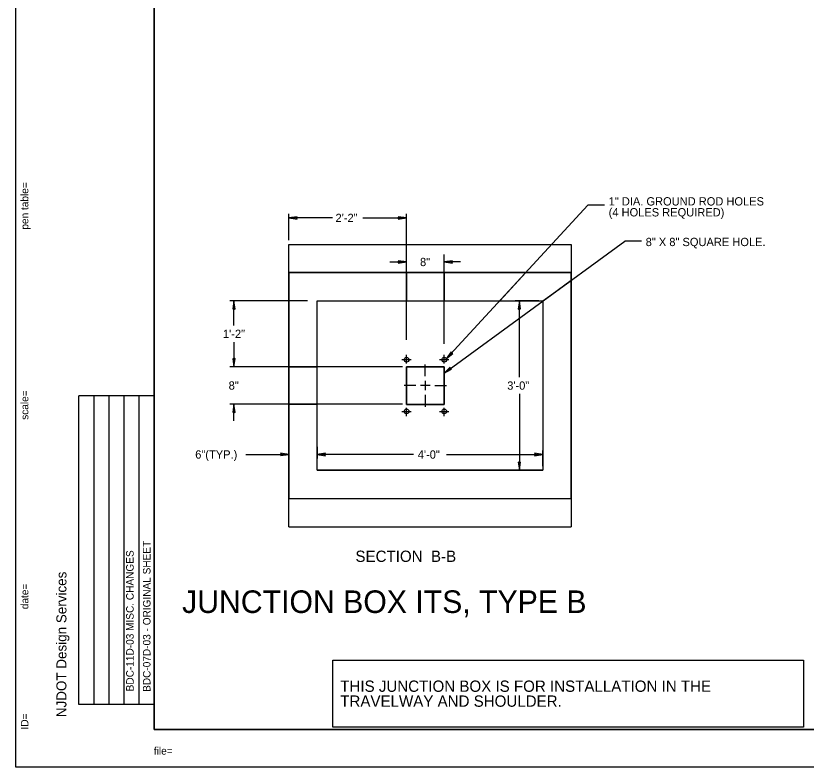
# Model space of a CAD drawing. Extents: x 507591 to 508640, y 495586 to 496246.
# Drawn here: x 507591.5 to 507906.4, y 495585.8 to 495885.1 of the extents above; entities that cross this region are included whole.
import ezdxf

# ---------------------------------------------------------------- set-up
doc = ezdxf.new("R2010")
doc.units = 0
doc.layers.add('1', color=7, linetype='Continuous')
doc.layers.add('41', color=7, linetype='Continuous')

msp = doc.modelspace()

# ---------------------------------------------------------------- linework, layer by layer
at = {"layer": '1'}
for p, q in [((507646.67, 496230.8), (507646.67, 495600.8)), ((507763.05, 495748.49), (507819.49, 495809.66)), ((507826.09, 495809.66), (507819.49, 495809.66)), ((507700.32, 495795.72), (507700.32, 495806.28)), ((507747.17, 495773.31), (507747.17, 495806.28)), ((507717.75, 495804.63), (507700.32, 495804.63)), ((507729.75, 495804.63), (507747.17, 495804.63)), ((507700.31, 495794.07), (507812.81, 495794.07)), ((507700.31, 495681.58), (507700.31, 495794.07)), ((507762.17, 495742.78), (507834.24, 495795.32)), ((507812.81, 495794.07), (507812.81, 495681.58)), ((507840.84, 495795.32), (507834.24, 495795.32)), ((507762.16, 495754.52), (507762.16, 495790.03)), ((507740.57, 495787.06), (507747.17, 495787.06)), ((507768.76, 495787.06), (507762.16, 495787.06)), ((507700.31, 495782.82), (507812.81, 495782.82)), ((507747.17, 495756.01), (507747.17, 495778.43)), ((507707.75, 495771.57), (507676.75, 495771.57)), ((507678.4, 495761.73), (507678.4, 495771.57)), ((507711.56, 495771.57), (507801.56, 495771.57)), ((507711.56, 495704.08), (507711.56, 495771.57)), ((507799.91, 495771.57), (507790.54, 495771.57)), ((507792.19, 495741.13), (507792.19, 495771.57)), ((507801.56, 495771.57), (507801.56, 495704.08)), ((507678.4, 495755.13), (507678.4, 495745.29)), ((507678.4, 495751.88), (507678.4, 495745.29)), ((507747.17, 495746.62), (507747.17, 495750.01)), ((507762.17, 495746.62), (507762.17, 495750.01)), ((507745.31, 495748.15), (507749.06, 495748.15)), ((507754.67, 495741.58), (507754.67, 495746.26)), ((507760.31, 495748.15), (507764.06, 495748.15)), ((507707.75, 495745.29), (507676.75, 495745.29)), ((507745.52, 495745.29), (507676.75, 495745.29)), ((507747.17, 495730.33), (507747.17, 495745.33)), ((507747.17, 495745.33), (507762.17, 495745.33)), ((507762.17, 495745.33), (507762.17, 495730.33)), ((507754.67, 495739.69), (507754.67, 495735.97)), ((507750.95, 495737.83), (507746.24, 495737.83)), ((507756.56, 495737.83), (507752.81, 495737.83)), ((507758.45, 495737.83), (507763.13, 495737.83)), ((507616.67, 495610.8), (507616.67, 495733.8)), ((507646.67, 495733.8), (507616.67, 495733.8)), ((507622.67, 495610.8), (507622.67, 495733.8)), ((507628.67, 495610.8), (507628.67, 495733.8)), ((507634.67, 495610.8), (507634.67, 495733.8)), ((507640.67, 495610.8), (507640.67, 495733.8)), ((507754.67, 495734.08), (507754.67, 495729.4)), ((507792.19, 495734.53), (507792.19, 495704.08)), ((507745.52, 495730.44), (507676.75, 495730.44)), ((507678.4, 495723.84), (507678.4, 495730.44)), ((507762.17, 495730.33), (507747.17, 495730.33)), ((507745.31, 495727.51), (507749.06, 495727.51)), ((507747.17, 495725.59), (507747.17, 495728.92)), ((507760.31, 495727.51), (507764.06, 495727.51)), ((507762.17, 495725.59), (507762.17, 495728.92)), ((507700.31, 495714.76), (507700.31, 495708.73)), ((507711.56, 495713.48), (507711.56, 495708.73)), ((507711.56, 495705.73), (507711.56, 495712.01)), ((507801.56, 495705.78), (507801.56, 495712.01)), ((507683.14, 495710.38), (507700.31, 495710.38)), ((507718.16, 495710.38), (507711.56, 495710.38)), ((507750.02, 495710.36), (507711.56, 495710.36)), ((507763.11, 495710.36), (507801.56, 495710.36)), ((507711.56, 495704.08), (507801.56, 495704.08)), ((507799.91, 495704.08), (507790.54, 495704.08)), ((507700.31, 495692.83), (507812.81, 495692.83)), ((507700.31, 495681.58), (507812.81, 495681.58)), ((507717.86, 495628.5), (507905.38, 495628.5)), ((507717.86, 495601.69), (507717.86, 495628.5)), ((507905.38, 495628.5), (507905.38, 495601.69)), ((507646.67, 495610.8), (507616.67, 495610.8)), ((507646.67, 495600.8), (508636.67, 495600.8)), ((507905.38, 495601.69), (507717.86, 495601.69)), ((508639.67, 495585.8), (507591.5, 495585.8))]:
    msp.add_line(p, q, dxfattribs=at)
for points in [[(507700.32, 495804.63), (507703.63, 495804.16), (507703.28, 495804.63), (507703.63, 495805.11)], [(507700.32, 495804.63), (507703.63, 495804.16), (507703.28, 495804.63), (507703.63, 495805.11)], [(507747.17, 495804.63), (507743.87, 495805.11), (507744.22, 495804.63), (507743.87, 495804.16)], [(507747.17, 495787.06), (507743.87, 495787.53), (507744.22, 495787.06), (507743.87, 495786.59)], [(507747.17, 495787.06), (507743.87, 495787.53), (507744.22, 495787.06), (507743.87, 495786.59)], [(507762.16, 495787.06), (507765.46, 495786.59), (507765.11, 495787.06), (507765.46, 495787.53)], [(507678.4, 495771.57), (507677.93, 495768.27), (507678.4, 495768.62), (507678.87, 495768.27)], [(507678.4, 495771.57), (507677.93, 495768.27), (507678.4, 495768.62), (507678.87, 495768.27)], [(507792.19, 495771.57), (507791.71, 495768.27), (507792.19, 495768.62), (507792.66, 495768.27)], [(507763.05, 495748.49), (507765.64, 495750.6), (507765.06, 495750.66), (507764.95, 495751.24)], [(507763.05, 495748.49), (507765.64, 495750.6), (507765.06, 495750.66), (507764.95, 495751.24)], [(507678.4, 495745.29), (507678.87, 495748.59), (507678.4, 495748.24), (507677.93, 495748.59)], [(507762.17, 495742.78), (507765.12, 495744.34), (507764.56, 495744.52), (507764.57, 495745.11)], [(507678.4, 495730.44), (507677.93, 495727.13), (507678.4, 495727.49), (507678.87, 495727.13)], [(507700.31, 495710.38), (507697.01, 495710.85), (507697.36, 495710.38), (507697.01, 495709.91)], [(507700.31, 495710.38), (507697.01, 495710.85), (507697.36, 495710.38), (507697.01, 495709.91)], [(507711.56, 495710.36), (507714.87, 495709.89), (507714.52, 495710.36), (507714.87, 495710.84)], [(507801.56, 495710.36), (507798.25, 495710.84), (507798.61, 495710.36), (507798.25, 495709.89)], [(507801.56, 495710.36), (507798.25, 495710.84), (507798.61, 495710.36), (507798.25, 495709.89)], [(507792.19, 495704.08), (507792.66, 495707.38), (507792.19, 495707.03), (507791.71, 495707.38)]]:
    msp.add_lwpolyline(points, close=True, dxfattribs=at)
for points in [[(507700.31, 495745.29), (507707.75, 495745.29), (507711.56, 495745.29), (507711.56, 495771.57), (507747.17, 495771.57), (507747.17, 495773.31), (507747.17, 495778.43), (507747.17, 495782.82), (507700.31, 495782.82), (507700.31, 495771.57), (507700.31, 495745.29)], [(507747.17, 495782.82), (507747.17, 495778.43), (507747.17, 495773.31), (507747.17, 495771.57), (507762.16, 495771.57), (507762.16, 495782.82), (507747.17, 495782.82)], [(507784.35, 495771.57), (507794.73, 495782.82), (507762.16, 495782.82), (507762.16, 495771.57), (507784.35, 495771.57)], [(507794.73, 495782.82), (507784.35, 495771.57), (507790.54, 495771.57), (507792.19, 495771.57), (507799.91, 495771.57), (507801.56, 495771.57), (507812.81, 495779.69), (507812.81, 495782.82), (507794.73, 495782.82)], [(507792.19, 495704.08), (507790.54, 495704.08), (507711.56, 495704.08), (507711.56, 495705.73), (507711.56, 495708.73), (507711.56, 495710.36), (507711.56, 495712.01), (507711.56, 495713.48), (507711.56, 495730.44), (507700.31, 495730.44), (507700.31, 495714.76), (507700.31, 495710.38), (507700.31, 495708.73), (507700.31, 495692.83), (507812.81, 495692.83), (507812.81, 495779.69), (507801.6, 495771.52), (507801.56, 495771.49), (507801.56, 495712.01), (507801.56, 495710.36), (507801.56, 495705.78), (507801.56, 495704.08), (507799.91, 495704.08), (507792.19, 495704.08)], [(507711.56, 495745.29), (507707.75, 495745.29), (507700.31, 495745.29), (507700.31, 495730.44), (507711.56, 495730.44), (507711.56, 495745.29)], [(507754.67, 495730.33), (507762.17, 495730.33), (507762.17, 495737.83), (507762.17, 495742.78), (507762.17, 495745.33), (507754.67, 495745.33), (507747.17, 495745.33), (507747.17, 495737.83), (507747.17, 495730.33), (507754.67, 495730.33)]]:
    msp.add_lwpolyline(points, dxfattribs=at)
for centre in [(507747.19, 495748.14), (507762.19, 495748.14), (507747.19, 495727.51), (507762.19, 495727.51)]:
    msp.add_circle(centre, 0.937, dxfattribs=at)
at = {"layer": '41'}
for points in [[(507591.5, 496245.8), (508639.67, 496245.8), (508639.67, 495585.8), (507591.5, 495585.8)], [(507646.67, 496230.8), (508636.67, 496230.8), (508636.67, 495600.8), (507646.67, 495600.8)]]:
    msp.add_lwpolyline(points, close=True, dxfattribs=at)

# ---------------------------------------------------------------- texts
at = {"layer": '1'}
for s, height, rotation, p in [('...................pentable..................', 0.0432, 90, (507596.5, 495823.87)), ('pen table=', 3, 90, (507596.5, 495799.96)), ('......scale......', 0.0432, 90, (507596.5, 495738.87)), ('scale=', 3, 90, (507596.5, 495724.19)), ('BDC-07D-03 - ORIGINAL SHEET', 3, 90, (507645.17, 495615.8)), ('BDC-11D-03 MISC. CHANGES', 3, 90, (507638.46, 495616.02)), ('.......time......', 0.0432, 90, (507596.5, 495661.87)), ('NJDOT Design Services', 4, 90, (507611.67, 495605.73)), ('date=', 3, 90, (507596.5, 495648.74)), ('ID=', 3, 90, (507596.5, 495600.83)), ('............who............', 0.0432, 90, (507596.5, 495608.8)), ('file=', 3, 360, (507646.51, 495590.8)), ('...................bob..................', 0.0432, 360, (507656.5, 495590.8))]:
    msp.add_text(s, height=height, rotation=rotation, dxfattribs=at).set_placement(p)
for s, height, p in [('1" DIA. GROUND ROD HOLES', 3.2999, (507827.74, 495809.57)), ('(4 HOLES REQUIRED)', 3.2999, (507827.74, 495805.21)), ('2\'-2"', 3.3, (507718.9, 495802.98)), ('8" X 8" SQUARE HOLE.', 3.2999, (507842.49, 495793.39)), ('8"', 3.3, (507752.58, 495785.41)), ('1\'-2"', 3.3, (507674.05, 495756.78)), ('8"', 3.3, (507676.31, 495736.21)), ('3\'-0"', 3.3, (507787.31, 495736.18)), ('6"(TYP.)', 3.3, (507662.99, 495708.73)), ('4\'-0"', 3.3, (507751.67, 495708.71)), ('SECTION  B-B', 4.4998, (507726.84, 495667.57)), ('JUNCTION BOX ITS, TYPE B ', 8.9996, (507657.76, 495647.23)), ('THIS JUNCTION BOX IS FOR INSTALLATION IN THE ', 4.4998, (507720.78, 495615.82)), ('TRAVELWAY AND SHOULDER.', 4.4998, (507720.78, 495609.87))]:
    msp.add_text(s, height=height, dxfattribs=at).set_placement(p)

doc.saveas('drawing.dxf')
